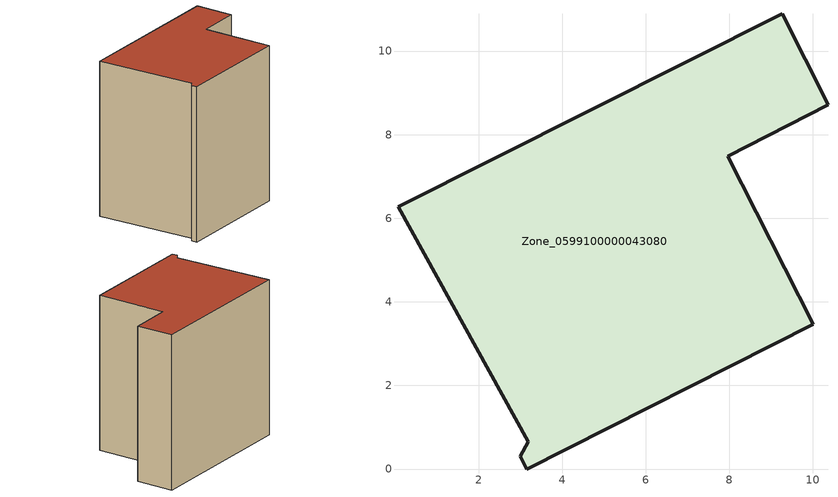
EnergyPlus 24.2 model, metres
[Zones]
Zone_0599100000043080
 floor ground (C_G): 0.09,6.27 9.27,10.89 10.36,8.72 7.96,7.48 10.01,3.47 3.15,0 3,0.31 3.19,0.65 z2.99
 wall outside (C_F): 3,0.31 3.15,0 10.01,3.47 7.96,7.48 10.36,8.72 9.27,10.89 0.09,6.27 3.19,0.65 3,0.31 z2.99:12.93
 roof outside (C_R): 0.09,6.27 3.19,0.65 3,0.31 3.15,0 10.01,3.47 7.96,7.48 10.36,8.72 9.27,10.89 z12.93
[BUILDING]
Pand.0599100000043080: North Axis=0; Terrain=City; Loads Convergence Tolerance Value=0.04; Temperature Convergence Tolerance Value=0.4; Solar Distribution=FullExterior; Maximum Number of Warmup Days=25; Minimum Number of Warmup Days=1
[Site:Location]
Rotterdam.The.Hague.AP_ZH_NLD Design_Conditions: Latitude=51.96; Longitude=4.45; Time Zone=1; Elevation=-4.5
[SITE:GROUNDTEMPERATURE:BUILDINGSURFACE]
18, 18, 18, 18, 18, 18, 18, 18, 18, 18, 18, 18
[MATERIAL] Thermal Absorptance=0.9; Solar Absorptance=0.7; Visible Absorptance=0.7
Name | Roughness | Thickness | Conductivity | Density | Specific Heat
G.TC.1946 | MediumSmooth | 0.15 | 1 | 540 | 1210
F.TC.1946 | Rough | 0.3 | 0.857143 | 1920 | 840
R.TC.1946 | MediumRough | 0.2 | 0.909091 | 1500 | 1000
[CONSTRUCTION]
C_G: G.TC.1946
C_F: F.TC.1946
C_R: R.TC.1946
[ZONE]
Zone_0599100000043080: Type=1; Multiplier=1; Ceiling Height=Autocalculate; Volume=Autocalculate; Floor Area=autocalculate; Part of Total Floor Area=Yes
[ZONEINFILTRATION:DESIGNFLOWRATE]
Infil_Zone_0599100000043080: Zone or ZoneList or Space or SpaceList=Zone_0599100000043080; Schedule=AlwaysOn; Design Flow Rate Calculation Method=Flow/Area; Flow Rate per Floor Area=0.003; Constant Term Coefficient=1; Temperature Term Coefficient=0; Velocity Term Coefficient=0; Velocity Squared Term Coefficient=0
[HVACTEMPLATE:ZONE:IDEALLOADSAIRSYSTEM]
Zone_0599100000043080: Maximum Heating Supply Air Temperature=50; Minimum Cooling Supply Air Temperature=13; Maximum Heating Supply Air Humidity Ratio=0.0156; Minimum Cooling Supply Air Humidity Ratio=0.0077; Heating Limit=NoLimit; Cooling Limit=NoLimit; Dehumidification Control Type=ConstantSensibleHeatRatio; Cooling Sensible Heat Ratio=0.7; Dehumidification Setpoint=60; Humidification Control Type=None; Humidification Setpoint=30; Outdoor Air Method=None; Outdoor Air Flow Rate per Person=0.00944; Outdoor Air Flow Rate per Zone Floor Area=0; Outdoor Air Flow Rate per Zone=0; Demand Controlled Ventilation Type=None; Outdoor Air Economizer Type=NoEconomizer; Heat Recovery Type=None; Sensible Heat Recovery Effectiveness=0.7; Latent Heat Recovery Effectiveness=0.65
[ZONECONTROL:THERMOSTAT]
ThermostatControl_Zone_0599100000043080: Zone or ZoneList=Zone_0599100000043080; Control Type Schedule=DualSetpointControlType; Control 1=Thermostat_Zone_0599100000043080; Temperature Difference Between Cutout And Setpoint=0
[THERMOSTATSETPOINT:DUALSETPOINT]
Thermostat_Zone_0599100000043080: Heating Setpoint Temperature Schedule=HeatingSetpoint_Zone_0599100000043080; Cooling Setpoint Temperature Schedule=CoolingSetpoint_Zone_0599100000043080
[SCHEDULE:COMPACT]
HeatingSetpoint_Zone_0599100000043080: Through: 12/31, For: AllDays, Until: 24:00, 21
CoolingSetpoint_Zone_0599100000043080: Through: 12/31, For: AllDays, Until: 24:00, 24
DualSetpointControlType: Through: 12/31, For: AllDays, Until: 24:00, 4
AlwaysOn: Through: 12/31, For: AllDays, Until: 24:00, 1
